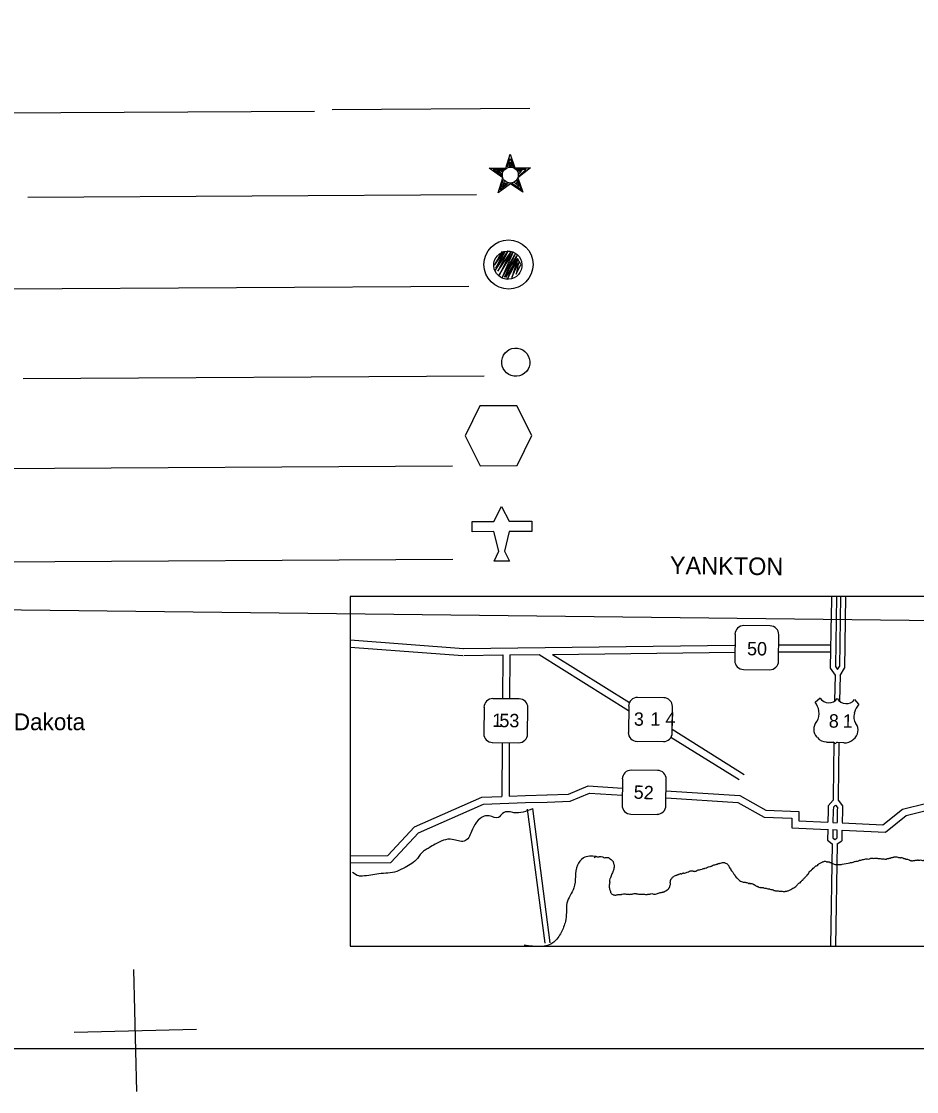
# Model space of a CAD drawing. Extents: x -180379 to 2689081, y 14222585 to 16907136.
# Drawn here: x 1884805 to 2105612, y 15239930 to 15503817 of the extents above; entities that cross this region are included whole.
import ezdxf

# ---------------------------------------------------------------- set-up
doc = ezdxf.new("R2010")
doc.units = 0
for name, color, linetype in [('L1', 7, 'Continuous'), ('L12', 7, 'Continuous'), ('L13', 7, 'Continuous'), ('L14', 7, 'Continuous'), ('L15', 7, 'Continuous'), ('L63', 7, 'Continuous')]:
    doc.layers.add(name, color=color, linetype=linetype)

msp = doc.modelspace()

# ---------------------------------------------------------------- linework, layer by layer
at = {"layer": 'L1'}
for p, q in [((1913302, 15239930), (1912547, 15270025)), ((1897856, 15254580), (1927971, 15255355))]:
    msp.add_line(p, q, dxfattribs=at)
at = {"layer": 'L12'}
for p, q in [((1961477, 15482118), (2010221, 15482400)), ((1878102, 15481242), (1957082, 15481691)), ((2004316, 15467664), (2005378, 15471046)), ((2004694, 15467930), (2005386, 15470046)), ((2005173, 15468008), (2005374, 15469109)), ((2005374, 15469109), (2005839, 15468021)), ((2005378, 15471046), (2006542, 15467679)), ((2005386, 15470046), (2006190, 15467808)), ((2000218, 15467628), (2004316, 15467664)), ((2003536, 15465216), (2000218, 15467628)), ((2001171, 15467326), (2003980, 15467439)), ((2003418, 15465758), (2001171, 15467326)), ((2002021, 15467149), (2003748, 15467150)), ((2003341, 15466197), (2002021, 15467149)), ((2003451, 15466716), (2002809, 15466932)), ((2005548, 15468024), (2005532, 15468441)), ((2006542, 15467679), (2010411, 15467696)), ((2006850, 15467384), (2009326, 15467397)), ((2007179, 15467026), (2008324, 15467159)), ((2010411, 15467696), (2007260, 15465235)), ((2007403, 15466649), (2007781, 15466936)), ((2009326, 15467397), (2007474, 15465669)), ((2008324, 15467159), (2007501, 15466210)), ((2002409, 15461585), (2003536, 15465216)), ((2002896, 15462245), (2003676, 15464714)), ((2004851, 15463868), (2002896, 15462245)), ((2003468, 15463051), (2003963, 15464399)), ((2004498, 15463934), (2003468, 15463051)), ((2004187, 15464042), (2003849, 15463629)), ((2008138, 15462267), (2005787, 15463857)), ((2007524, 15463087), (2006413, 15464057)), ((2006851, 15464094), (2007055, 15463842)), ((2006980, 15464488), (2007524, 15463087)), ((2007067, 15464799), (2008138, 15462267)), ((2007260, 15465235), (2008506, 15461722)), ((2005411, 15463757), (2002409, 15461585)), ((2008506, 15461722), (2005411, 15463757)), ((1886353, 15460486), (1997099, 15461126)), ((1880578, 15437854), (1995193, 15438513)), ((1885212, 15415726), (1998910, 15416397)), ((1997860, 15408997), (1994232, 15401626)), ((2007034, 15409056), (1997860, 15408997)), ((2010728, 15401725), (2007034, 15409056)), ((1994232, 15401626), (1997925, 15394254)), ((2007120, 15394313), (2010728, 15401725)), ((1877695, 15393552), (1991122, 15394208)), ((1997925, 15394254), (2007120, 15394313)), ((2001352, 15380534), (2003187, 15384198)), ((2003187, 15384198), (2005138, 15380552)), ((1995964, 15380492), (2001352, 15380534)), ((1995974, 15377993), (1995964, 15380492)), ((2005138, 15380552), (2010671, 15380591)), ((2010671, 15380591), (2010681, 15378072)), ((2001362, 15378014), (1995974, 15377993)), ((2002591, 15373211), (2001362, 15378014)), ((2005148, 15378032), (2003964, 15373215)), ((2010681, 15378072), (2005148, 15378032)), ((2001395, 15370684), (2002591, 15373211)), ((2003964, 15373215), (2005202, 15370723)), ((1859495, 15370462), (1991251, 15371240)), ((2005202, 15370723), (2001395, 15370684))]:
    msp.add_line(p, q, dxfattribs=at)
msp.add_lwpolyline([(2001648, 15444018), (2003413, 15447100), (2001478, 15443708), (2003913, 15447115), (2001803, 15443059), (2004056, 15446947), (2004058, 15447114), (2001670, 15442415), (2004872, 15447271), (2002312, 15442220), (2005512, 15446951), (2002654, 15441258), (2006010, 15446820), (2003289, 15440480), (2006503, 15446315), (2003937, 15440785), (2006998, 15445976), (2004595, 15440152), (2007152, 15445016), (2005745, 15440639), (2007456, 15444388), (2006837, 15441459), (2007970, 15443882), (2007156, 15445328), (2004248, 15440635)], dxfattribs=at)
for centre, major_axis, ratio in [((2005402, 15465921), (1116, 1618), 0.9988363), ((2004963, 15443881), (-32, 6061), 0.9989767), ((2004802, 15443719), (-180, 3474), 0.9990624), ((2006741, 15419782), (-261, 3473), 0.9991227)]:
    msp.add_ellipse(centre, major_axis=major_axis, ratio=ratio, dxfattribs=at)
at = {"layer": 'L13'}
msp.add_lwpolyline([(2420639, 15830192), (2433450, 16834051), (213702, 16862235), (196587, 15378377), (2414543, 15352573), (2420639, 15830192)], dxfattribs=at)
at = {"layer": 'L14'}
msp.add_line((227183, 15250579), (2674178, 15250579), dxfattribs=at)
at = {"layer": 'L15'}
for p, q in [((2084590, 15362030), (2084505, 15356525)), ((2085865, 15362030), (2085593, 15344777)), ((2086864, 15362030), (2086592, 15344791)), ((2088107, 15362030), (2087833, 15344337)), ((2084527, 15357830), (2084318, 15344336)), ((2069499, 15354775), (2063026, 15354829)), ((1965884, 15351306), (1993825, 15349222)), ((2060836, 15352690), (2060761, 15346195)), ((2071585, 15346112), (2071618, 15352586)), ((1965884, 15349548), (1993699, 15347475)), ((1993949, 15349221), (2060685, 15350006)), ((2005286, 15347610), (2012505, 15347693)), ((2012505, 15347693), (2034588, 15333882)), ((2015792, 15347717), (2060830, 15348256)), ((2015792, 15347717), (2034779, 15335858)), ((2071523, 15350109), (2084376, 15350126)), ((2071584, 15348360), (2084375, 15348377)), ((1993948, 15347472), (2003539, 15347589)), ((2003539, 15347589), (2003466, 15336784)), ((2005286, 15347610), (2005213, 15336805)), ((2062880, 15344005), (2069374, 15343951)), ((2084318, 15344336), (2085522, 15342597)), ((2085522, 15342597), (2085387, 15336248)), ((2085593, 15344777), (2086123, 15344011)), ((2086123, 15344011), (2086592, 15344791)), ((2086769, 15342567), (2086634, 15336192)), ((2086769, 15342567), (2087833, 15344337)), ((1998939, 15334691), (1998864, 15328197)), ((2007603, 15336757), (2001108, 15336811)), ((2009668, 15328093), (2009701, 15334588)), ((2034593, 15334964), (2034518, 15328470)), ((2043278, 15337050), (2036783, 15337083)), ((2045343, 15328365), (2045376, 15334860)), ((2080611, 15335970), (2081809, 15336997)), ((2091368, 15335471), (2090361, 15336586)), ((2081522, 15333774), (2081522, 15333774)), ((2090281, 15333277), (2090282, 15333423)), ((2045283, 15329282), (2063072, 15318145)), ((2080888, 15331137), (2080951, 15331220)), ((2090646, 15330691), (2090646, 15330691)), ((2045030, 15327348), (2061808, 15316848)), ((2081155, 15327241), (2081011, 15327326)), ((2089893, 15326703), (2090040, 15326826)), ((2000962, 15325986), (2007478, 15325932)), ((2003392, 15325937), (2003331, 15312717)), ((2005140, 15326000), (2005079, 15312801)), ((2036638, 15326301), (2043153, 15326226)), ((2083391, 15326133), (2085035, 15326072)), ((2085217, 15326007), (2085048, 15312560)), ((2087698, 15325937), (2086054, 15325998)), ((2086464, 15325972), (2086295, 15312545)), ((2041722, 15319121), (2035227, 15319196)), ((2033058, 15317035), (2032983, 15310541)), ((2043766, 15310458), (2043841, 15316931)), ((2019790, 15313275), (2024579, 15315343)), ((2020143, 15311522), (2024890, 15313549)), ((2024579, 15315343), (2033079, 15314787)), ((2024890, 15313549), (2033099, 15313038)), ((2043782, 15314100), (2062008, 15312931)), ((1981729, 15305222), (1998378, 15312545)), ((1982730, 15303753), (1998814, 15310812)), ((1998378, 15312545), (2003331, 15312717)), ((1998814, 15310812), (2009177, 15311192)), ((2005079, 15312801), (2009137, 15312941)), ((2009137, 15312941), (2014463, 15313067)), ((2009177, 15311192), (2014503, 15311317)), ((2014380, 15313068), (2019790, 15313275)), ((2014462, 15311318), (2020143, 15311522)), ((2043802, 15312351), (2061529, 15311209)), ((2061529, 15311209), (2067972, 15307574)), ((2062008, 15312931), (2068431, 15309297)), ((2085048, 15312560), (2085039, 15311831)), ((2086295, 15312545), (2086286, 15311796)), ((2102126, 15309572), (2108135, 15311084)), ((2009594, 15309584), (2013897, 15276498)), ((2010844, 15309756), (2015186, 15276577)), ((2035102, 15308351), (2041597, 15308297)), ((2068431, 15309297), (2076580, 15309036)), ((2076580, 15309036), (2076571, 15306662)), ((2083758, 15309244), (2083743, 15306392)), ((2083773, 15310430), (2083758, 15309244)), ((2085027, 15309229), (2084990, 15306315)), ((2085099, 15310040), (2085027, 15309229)), ((2086025, 15309217), (2085988, 15306262)), ((2086096, 15309945), (2086025, 15309217)), ((2087314, 15309203), (2087236, 15306268)), ((2087350, 15310389), (2087314, 15309203)), ((2097315, 15305693), (2102126, 15309572)), ((2103001, 15307980), (2108988, 15309492)), ((2067972, 15307574), (2074833, 15307349)), ((2074833, 15307349), (2074824, 15304996)), ((2076571, 15306662), (2083680, 15306330)), ((2084989, 15306273), (2085987, 15306220)), ((2087234, 15306164), (2097315, 15305693)), ((2097937, 15303916), (2103001, 15307980)), ((1975192, 15298136), (1981729, 15305222)), ((1975940, 15296399), (1982730, 15303753)), ((2074824, 15304996), (2083616, 15304582)), ((2083700, 15304623), (2083666, 15301917)), ((2084968, 15304545), (2084942, 15302485)), ((2084967, 15304525), (2085965, 15304471)), ((2085965, 15304492), (2085940, 15302452)), ((2087191, 15304395), (2087158, 15301737)), ((2087212, 15304415), (2097937, 15303916)), ((2084783, 15301021), (2084363, 15275836)), ((2086046, 15301015), (2085612, 15275836)), ((1965884, 15298091), (1975192, 15298136)), ((1965884, 15296325), (1975940, 15296399))]:
    msp.add_line(p, q, dxfattribs=at)
for points in [[(2143882, 15362030), (1965884, 15362030)], [(1965884, 15362030), (1965884, 15275758)], [(2083773, 15310430), (2085059, 15311810)], [(2086265, 15311755), (2087350, 15310389)], [(2085099, 15310040), (2085605, 15310555), (2086096, 15309945)], [(2083666, 15301917), (2084783, 15301021)], [(2084942, 15302485), (2085415, 15302104), (2085940, 15302452)], [(2086046, 15301015), (2087158, 15301737)], [(1965884, 15275758), (2143882, 15275758)]]:
    msp.add_lwpolyline(points, dxfattribs=at)
for centre, radius, start, end in [((2076361, 15332904), 5231, 9.62731, 35.74732), ((2083973, 15338394), 2601, 213.02347, 323.14565), ((2088271, 15338194), 2601, 211.53213, 321.99424), ((2095341, 15332022), 5231, 138.92967, 164.27345), ((2078441, 15333090), 3154, 323.42309, 12.24967), ((2093288, 15332400), 3154, 164.08693, 212.5227), ((2083060, 15329298), 2825, 138.90238, 224.23099), ((2088337, 15329053), 2825, 307.67737, 35.63116), ((2083559, 15329368), 3232, 221.36143, 267.33853), ((2087846, 15329169), 3232, 267.33859, 309.32744), ((2084998, 15325526), 539, 7.70826, 87.33859), ((2086057, 15325477), 539, 87.33859, 166.96895)]:
    msp.add_arc(centre, radius, start, end, dxfattribs=at)
for centre, start_param, end_param in [((2062972, 15352668), 1.2711107, 2.8419049), ((2069463, 15352608), 5.983503, 7.5542971), ((2062909, 15346181), 2.8419042, 4.4127028), ((2069401, 15346121), 4.4127038, 5.9835023), ((2036735, 15334943), 1.2711107, 2.8419049), ((2001068, 15334656), 1.2711107, 2.8419049), ((2007560, 15334597), 5.983503, 7.5542971), ((2043227, 15334883), 5.983503, 7.5542971), ((2001005, 15328169), 2.8419042, 4.4127028), ((2007497, 15328110), 4.4127038, 5.9835023), ((2036672, 15328456), 2.8419042, 4.4127028), ((2043164, 15328396), 4.4127038, 5.9835023), ((2035187, 15317015), 1.2711107, 2.8419049), ((2041679, 15316955), 5.983503, 7.5542972), ((2035124, 15310528), 2.8419042, 4.4127027), ((2041616, 15310468), 4.4127038, 5.9835023)]:
    msp.add_ellipse(centre, major_axis=(2074, 619), ratio=0.9990991, start_param=start_param, end_param=end_param, dxfattribs=at)
for points in [[(2010863, 15309652), (2006296, 15308706), (2005051, 15308928), (2003507, 15308530), (2002516, 15307500), (2000192, 15307902), (1998964, 15307833), (1995838, 15304080), (1995133, 15302568), (1994019, 15301686), (1991092, 15302116), (1986834, 15300936), (1985388, 15300058), (1984927, 15299772), (1983963, 15299200), (1982484, 15297406), (1979440, 15295213), (1977369, 15294217), (1972993, 15293643), (1968930, 15293066), (1968015, 15293118), (1966487, 15293948)], [(2026586, 15297915), (2023441, 15297535), (2021962, 15295741), (2021081, 15290171), (2019349, 15286381), (2019237, 15284051), (2018981, 15281909), (2017927, 15279153), (2016108, 15276759), (2008842, 15276034)], [(2026063, 15297671), (2026586, 15297915), (2026793, 15297850), (2026980, 15297785), (2027230, 15297803), (2027334, 15297844), (2027439, 15297884), (2028104, 15297835), (2028269, 15297750), (2028579, 15297600), (2028996, 15297658), (2029474, 15297631), (2029805, 15297524), (2029805, 15297482), (2029846, 15297481), (2029928, 15297356), (2030155, 15297207), (2030237, 15297123), (2030423, 15296996), (2030628, 15296806), (2030790, 15296471), (2030829, 15296242), (2030909, 15295991), (2031005, 15295303), (2030915, 15294783), (2030785, 15294348), (2030571, 15293871), (2030356, 15293374), (2030205, 15292918), (2030120, 15292731), (2030077, 15292628), (2029970, 15292400), (2029900, 15291776), (2029917, 15291526), (2029875, 15291464), (2029894, 15291339), (2029804, 15290799), (2029798, 15290299), (2029876, 15289882), (2030136, 15289046), (2030258, 15288837), (2030341, 15288815), (2030340, 15288773), (2030690, 15288498), (2030815, 15288455), (2030856, 15288455), (2031001, 15288412), (2031438, 15288386), (2031793, 15288486), (2032106, 15288565), (2032833, 15288557), (2032979, 15288597), (2033688, 15288672), (2034249, 15288624), (2034498, 15288642), (2034706, 15288577), (2035080, 15288572), (2035226, 15288592), (2035351, 15288653), (2035455, 15288651), (2035914, 15288771), (2036393, 15288765), (2036517, 15288743), (2036579, 15288722), (2036994, 15288613), (2037431, 15288608), (2038512, 15288595), (2039344, 15288586), (2039511, 15288625), (2039697, 15288581), (2039948, 15288662), (2039968, 15288641), (2040073, 15288681), (2040572, 15288675), (2040863, 15288630), (2041488, 15288706), (2041864, 15288848), (2041989, 15288867), (2042324, 15289030), (2043032, 15289126), (2043136, 15289166), (2043178, 15289145), (2043449, 15289246), (2043931, 15289511), (2044035, 15289510), (2044120, 15289675), (2044458, 15290025), (2044479, 15290088), (2044669, 15290273), (2044712, 15290397), (2044733, 15290438), (2044757, 15290667), (2044886, 15290978), (2044910, 15291311), (2044849, 15291416), (2044895, 15291748), (2044938, 15291852)], [(2091861, 15297012), (2092278, 15297132), (2092820, 15297209), (2093300, 15297308), (2093383, 15297286), (2093966, 15297363), (2094696, 15297521), (2094799, 15297499), (2094840, 15297457), (2095277, 15297472), (2096047, 15297443), (2096317, 15297419), (2096379, 15297418), (2096587, 15297416), (2096649, 15297373), (2097147, 15297326), (2097335, 15297365), (2097750, 15297256), (2098145, 15297273), (2098646, 15297413), (2098770, 15297390), (2098771, 15297432), (2099063, 15297491), (2099564, 15297673), (2099626, 15297651), (2099731, 15297712), (2099793, 15297691), (2099898, 15297731), (2100023, 15297771), (2100211, 15297811), (2100772, 15297783), (2101145, 15297675), (2101457, 15297671), (2101519, 15297629), (2101664, 15297607), (2101976, 15297624), (2102494, 15297430), (2102680, 15297387), (2102949, 15297279), (2102991, 15297279), (2103012, 15297320), (2102991, 15297279), (2103240, 15297255), (2103281, 15297213), (2103343, 15297212), (2103758, 15297104), (2103923, 15296977), (2104089, 15296933), (2104378, 15296826), (2104566, 15296823), (2104983, 15296923), (2105170, 15296900), (2105254, 15296961), (2105837, 15297017), (2105879, 15297058), (2106107, 15296993), (2106274, 15297033), (2106315, 15296991), (2106377, 15297011), (2107271, 15296938), (2107333, 15296958), (2107687, 15296975), (2108061, 15296908), (2108310, 15296884), (2108600, 15296777), (2108683, 15296776), (2108993, 15296626), (2109034, 15296626), (2109262, 15296540), (2109511, 15296475), (2109966, 15296261), (2110049, 15296260), (2110090, 15296218), (2110172, 15296134), (2110585, 15295921), (2110648, 15295920), (2110688, 15295857), (2110978, 15295708), (2111287, 15295517), (2111534, 15295285), (2111617, 15295264), (2111658, 15295201), (2111741, 15295200), (2111843, 15295053), (2111905, 15295031), (2112213, 15294674), (2112502, 15294504), (2112542, 15294399), (2112645, 15294357), (2112686, 15294273), (2112727, 15294252), (2112727, 15294210), (2112974, 15294020), (2113179, 15293788), (2113303, 15293724), (2113447, 15293577), (2113591, 15293492)], [(2044938, 15291852), (2044941, 15292081), (2045026, 15292226), (2045153, 15292411), (2045237, 15292473), (2045408, 15292804), (2045722, 15292967), (2046120, 15293254), (2046454, 15293333), (2046642, 15293414), (2046684, 15293435), (2046851, 15293495), (2046872, 15293516), (2047269, 15293594), (2047312, 15293698), (2047333, 15293739), (2047415, 15293676), (2047664, 15293632), (2047915, 15293754), (2047937, 15293795), (2048124, 15293834), (2048186, 15293813), (2049042, 15294053), (2049607, 15294275), (2049670, 15294316), (2050086, 15294374), (2050336, 15294371), (2050480, 15294286), (2050708, 15294242), (2051125, 15294299), (2051753, 15294583), (2052086, 15294621), (2052608, 15294782), (2052837, 15294842), (2053318, 15294982), (2053464, 15295022), (2054049, 15295244), (2054571, 15295446), (2054946, 15295504), (2055031, 15295586), (2055302, 15295667), (2055344, 15295687), (2055574, 15295809), (2056074, 15295887), (2056284, 15295988), (2056492, 15296007), (2056555, 15296068), (2056827, 15296190), (2056973, 15296209), (2057223, 15296290), (2057765, 15296387), (2058202, 15296382), (2058492, 15296254), (2058905, 15296062), (2059130, 15295789), (2059232, 15295600), (2059273, 15295558), (2059537, 15295035), (2059681, 15294908), (2059680, 15294866), (2059924, 15294405), (2060150, 15294174), (2060253, 15294069), (2060661, 15293418), (2060805, 15293292), (2060783, 15293230), (2060865, 15293145), (2060966, 15292936), (2061274, 15292599), (2061316, 15292578), (2061418, 15292452), (2061624, 15292304), (2061726, 15292136), (2062201, 15291839), (2062635, 15291668), (2062967, 15291580), (2063321, 15291597), (2063693, 15291468), (2063777, 15291467), (2064169, 15291275), (2064356, 15291252), (2064357, 15291335), (2064440, 15291314), (2064730, 15291206), (2064980, 15291224), (2065497, 15290989), (2065559, 15290967), (2065992, 15290692), (2066261, 15290564), (2066324, 15290584), (2066364, 15290521), (2066488, 15290457), (2066737, 15290350), (2067110, 15290283), (2067152, 15290304), (2067276, 15290261), (2067546, 15290216)], [(2067546, 15290216), (2067775, 15290234), (2067878, 15290170), (2068293, 15290061), (2068334, 15290061), (2068688, 15290036), (2069164, 15289906), (2069227, 15289926), (2069393, 15289861), (2069973, 15289730), (2070491, 15289536), (2070843, 15289449), (2071695, 15289377), (2072027, 15289331), (2072278, 15289391), (2072340, 15289348), (2072464, 15289326), (2073212, 15289297), (2073338, 15289358), (2073400, 15289357), (2073754, 15289394), (2074110, 15289536), (2074402, 15289658), (2074821, 15289902), (2075303, 15290168), (2075407, 15290166), (2075597, 15290372), (2076017, 15290680), (2076270, 15290968), (2076439, 15291175), (2076754, 15291400), (2076942, 15291502), (2076943, 15291543), (2077111, 15291708), (2077154, 15291791), (2077216, 15291811), (2077238, 15291852), (2077406, 15292038), (2077511, 15292078), (2077533, 15292161), (2077595, 15292181), (2077638, 15292243), (2077870, 15292511), (2078313, 15292985), (2078586, 15293252), (2078756, 15293500), (2078881, 15293561), (2078925, 15293706), (2079010, 15293851), (2079072, 15293871), (2079073, 15293934), (2079684, 15294551), (2079895, 15294799), (2080378, 15295168), (2080547, 15295353), (2080694, 15295476), (2080821, 15295621), (2080925, 15295619), (2081344, 15295906), (2081408, 15295989), (2081680, 15296152), (2082350, 15296540), (2082518, 15296600), (2082580, 15296620), (2083308, 15296633), (2083433, 15296610), (2083433, 15296652), (2083433, 15296610), (2083433, 15296652), (2083558, 15296609), (2083786, 15296606), (2083911, 15296563), (2084097, 15296519), (2084180, 15296456), (2084428, 15296391)], [(2084428, 15296391), (2085318, 15296006), (2086335, 15295890), (2087293, 15295983), (2089170, 15296336)], [(2089170, 15296336), (2089482, 15296415), (2089983, 15296514), (2090255, 15296656), (2090734, 15296734), (2090818, 15296754), (2091255, 15296832), (2091799, 15297034), (2091861, 15297012)]]:
    msp.add_spline(points, degree=3, dxfattribs=at)

# ---------------------------------------------------------------- texts
for s, height, rotation, p in [('YANKTON', 4325.9, 359.33291, (2044747, 15367558)), ('50', 3306.9, 359.33375, (2063775, 15347515)), ('1', 3307, 359.3345, (2000947, 15329861)), ('53', 3307.1, 359.3345, (2002693, 15329799)), ('3', 3286, 359.33447, (2035874, 15330163)), ('1 4', 3306.9, 359.33447, (2039951, 15330178)), ('8', 3306, 358.06008, (2083913, 15329709)), ('1', 3286, 359.33447, (2087386, 15329669)), ('52', 3306.4, 357.35823, (2035773, 15312176))]:
    msp.add_text(s, height=height, rotation=rotation, dxfattribs=at).set_placement(p)
at = {"layer": 'L63'}
msp.add_text('RESTRICTION OF LIABILITY:  The South Dakota', height=4143.35, dxfattribs=at).set_placement((1777646, 15329044))

doc.saveas('drawing.dxf')
